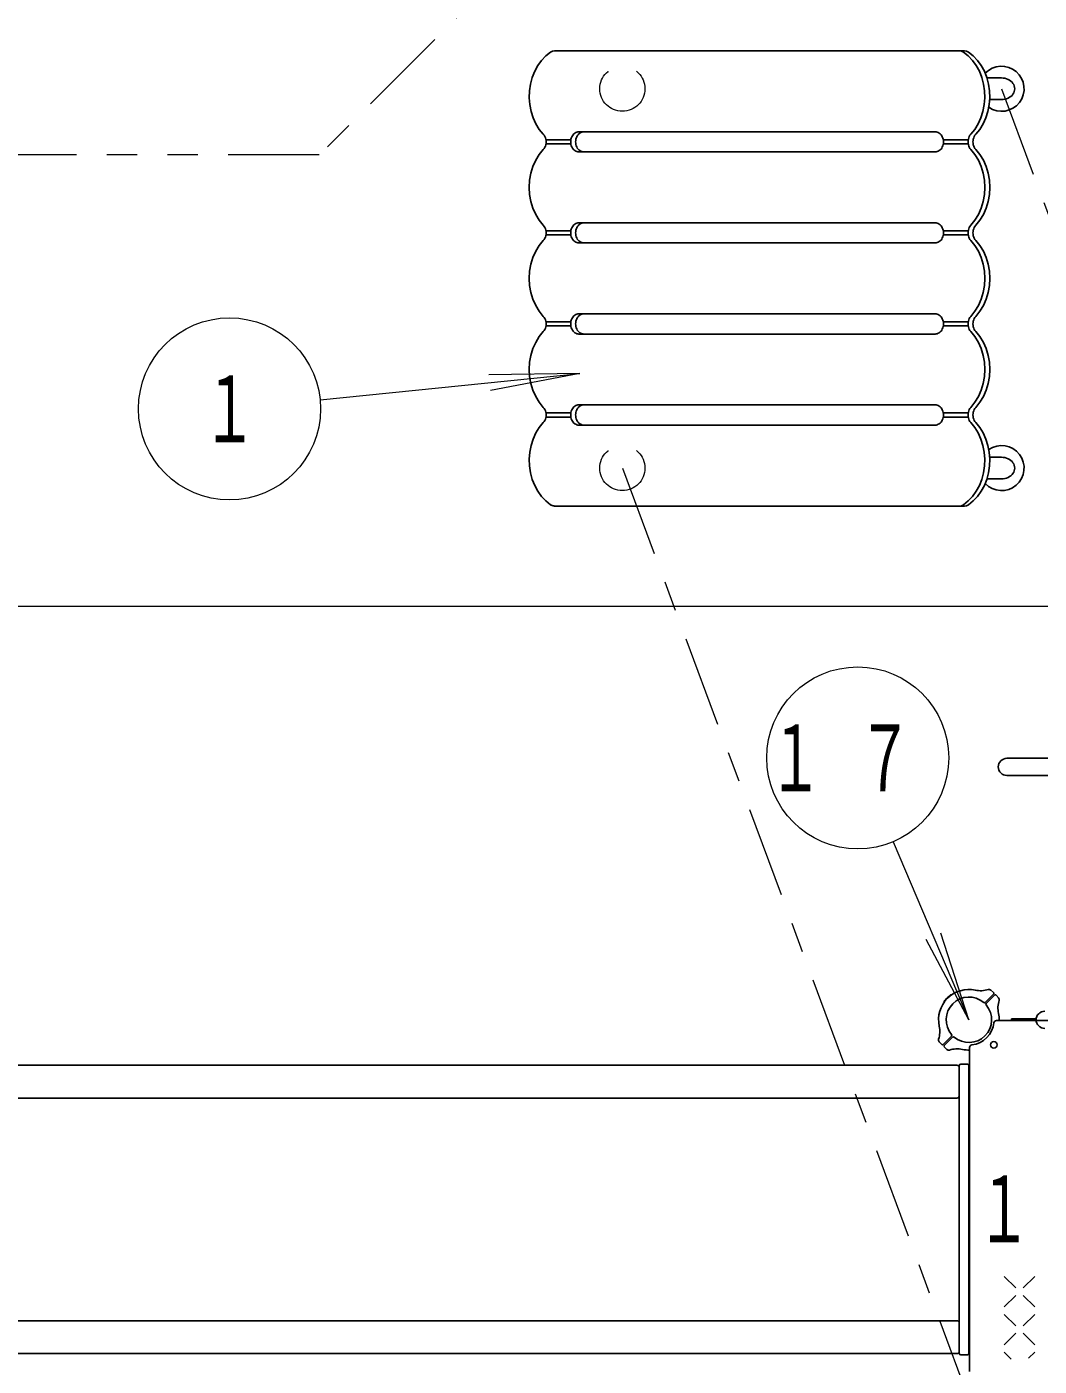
# Model space of a CAD drawing. Units: millimetres on the paper. Extents: x -552 to 0, y -594 to 267.
# Drawn here: x -302.44 to -269.07, y 187.81 to 231.95 of the extents above; entities that cross this region are included whole.
import ezdxf
from ezdxf.enums import TextEntityAlignment as Align

# ---------------------------------------------------------------- set-up
doc = ezdxf.new("R2010")
doc.units = ezdxf.units.MM
doc.linetypes.add('USER2', pattern=[6, 3, -1, 1, -1])
doc.linetypes.add('USER3', pattern=[8, 3, -1, 1, -1, 1, -1])
doc.layers.add('LY_1', color=7, linetype='Continuous', lineweight=25)
doc.styles.add('ＭＳ ゴシック', font='')
doc.styles.get('ＭＳ ゴシック').set_extended_font_data('MS Gothic')

msp = doc.modelspace()

# ---------------------------------------------------------------- linework, layer by layer
at = {"layer": 'LY_1', "linetype": 'USER3', "lineweight": 13}
for p, q in [((-277.681, 242.845), (-292.798, 227.728)), ((-292.798, 227.728), (-341.63, 227.728))]:
    msp.add_line(p, q, dxfattribs=at)
at = {"layer": 'LY_1', "color": 131}
for p, q in [((-285.042, 231.159), (-271.535, 231.159)), ((-284.508, 228.226), (-285.329, 228.226)), ((-284.24, 228.492), (-272.499, 228.492)), ((-272.232, 228.226), (-271.41, 228.226)), ((-284.508, 228.092), (-285.329, 228.092)), ((-284.24, 227.826), (-272.499, 227.826)), ((-272.232, 228.092), (-271.41, 228.092)), ((-284.508, 225.226), (-285.329, 225.226)), ((-284.24, 225.492), (-272.499, 225.492)), ((-272.232, 225.226), (-271.41, 225.226)), ((-284.508, 225.092), (-285.329, 225.092)), ((-284.24, 224.826), (-272.499, 224.826)), ((-272.232, 225.092), (-271.41, 225.092)), ((-284.24, 222.492), (-272.499, 222.492)), ((-284.508, 222.225), (-285.329, 222.225)), ((-284.508, 222.092), (-285.329, 222.092)), ((-272.232, 222.225), (-271.41, 222.225)), ((-272.232, 222.092), (-271.41, 222.092)), ((-284.24, 221.825), (-272.499, 221.825)), ((-284.24, 219.492), (-272.499, 219.492)), ((-284.508, 219.225), (-285.329, 219.225)), ((-284.508, 219.092), (-285.329, 219.092)), ((-272.232, 219.225), (-271.41, 219.225)), ((-272.232, 219.092), (-271.41, 219.092)), ((-284.24, 218.825), (-272.499, 218.825)), ((-285.042, 216.159), (-271.535, 216.159))]:
    msp.add_line(p, q, dxfattribs=at)
at = {"layer": 'LY_1'}
for p, q in [((-270.792, 230.265), (-270.31, 230.265)), ((-270.701, 229.553), (-270.31, 229.553)), ((-270.701, 217.765), (-270.31, 217.765)), ((-270.792, 217.053), (-270.31, 217.053)), ((-271.967, 200.043), (-271.968, 200.045)), ((-272.202, 199.807), (-272.204, 199.809)), ((-269.978, 199.255), (-269.978, 199.201)), ((-269.978, 199.255), (-269.169, 199.255)), ((-269.978, 199.201), (-269.169, 199.201)), ((-271.654, 197.77), (-271.437, 197.77)), ((-322.83, 197.728), (-271.787, 197.728)), ((-271.704, 188.236), (-271.704, 197.72)), ((-271.387, 188.236), (-271.387, 197.72)), ((-322.83, 196.645), (-271.787, 196.645)), ((-322.83, 189.311), (-271.787, 189.311)), ((-322.83, 188.228), (-271.787, 188.228)), ((-271.654, 188.186), (-271.437, 188.186))]:
    msp.add_line(p, q, dxfattribs=at)
at = {"layer": 'LY_1', "linetype": 'USER2', "lineweight": 13}
for p, q in [((-270.31, 229.909), (-258.887, 199.228)), ((-282.81, 217.409), (-271.387, 186.728))]:
    msp.add_line(p, q, dxfattribs=at)
at = {"layer": 'LY_1', "lineweight": 13}
for p, q in [((-292.773, 219.661), (-284.21, 220.523)), ((-284.21, 220.523), (-287.209, 220.483)), ((-284.21, 220.523), (-287.157, 219.963)), ((-266.137, 212.845), (-367.704, 212.845)), ((-273.879, 205.097), (-271.387, 199.228)), ((-271.387, 199.228), (-272.796, 201.877)), ((-271.387, 199.228), (-272.315, 202.081)), ((-271.704, 188.311), (-271.704, 197.645)), ((-269.844, 190.396), (-270.219, 190.771)), ((-269.219, 190.771), (-269.594, 190.396)), ((-269.844, 190.146), (-270.219, 189.771)), ((-269.219, 189.771), (-269.594, 190.146)), ((-269.844, 189.146), (-270.219, 189.521)), ((-269.219, 189.521), (-269.594, 189.146)), ((-269.844, 188.896), (-270.219, 188.521)), ((-269.219, 188.521), (-269.594, 188.896)), ((-269.996, 188.048), (-270.219, 188.271)), ((-269.219, 188.271), (-269.418, 188.072))]:
    msp.add_line(p, q, dxfattribs=at)
at = {"layer": 'LY_1', "color": 70}
for p, q in [((-265.137, 207.845), (-270.137, 207.845)), ((-270.137, 207.278), (-265.42, 207.278))]:
    msp.add_line(p, q, dxfattribs=at)
at = {"layer": 'LY_1', "color": 2}
for p, q in [((-270.853, 199.798), (-270.575, 200.076)), ((-270.817, 199.763), (-270.54, 200.04)), ((-270.576, 200.124), (-270.672, 200.213)), ((-270.492, 200.039), (-270.402, 199.944)), ((-271.957, 198.693), (-272.235, 198.416)), ((-271.922, 198.658), (-272.2, 198.38)), ((-272.283, 198.416), (-272.366, 198.505)), ((-272.199, 198.332), (-272.11, 198.25))]:
    msp.add_line(p, q, dxfattribs=at)
at = {"layer": 'LY_1', "color": 4}
for p, q in [((-265.137, 199.203), (-270.477, 199.203)), ((-271.362, 192.978), (-271.362, 198.318)), ((-271.362, 192.978), (-271.362, 187.638))]:
    msp.add_line(p, q, dxfattribs=at)
at = {"layer": 'LY_1', "color": 131}
for points in [[(-285.416, 228.409), (-285.547, 228.571), (-285.659, 228.753), (-285.749, 228.952), (-285.817, 229.164), (-285.86, 229.386), (-285.878, 229.612), (-285.87, 229.84), (-285.837, 230.064), (-285.78, 230.28), (-285.699, 230.485), (-285.595, 230.675), (-285.472, 230.845), (-285.331, 230.994), (-285.174, 231.117)], [(-285.174, 231.117), (-285.11, 231.148), (-285.042, 231.159)], [(-271.566, 231.117), (-271.629, 231.148), (-271.698, 231.159)], [(-271.323, 228.409), (-271.192, 228.571), (-271.081, 228.753), (-270.99, 228.952), (-270.923, 229.164), (-270.88, 229.386), (-270.862, 229.612), (-270.869, 229.84), (-270.902, 230.064), (-270.96, 230.28), (-271.041, 230.485), (-271.144, 230.675), (-271.268, 230.845), (-271.409, 230.994), (-271.566, 231.117)], [(-271.402, 231.117), (-271.466, 231.148), (-271.535, 231.159)], [(-271.16, 228.409), (-271.029, 228.571), (-270.917, 228.753), (-270.827, 228.952), (-270.76, 229.164), (-270.717, 229.386), (-270.699, 229.612), (-270.706, 229.84), (-270.739, 230.064), (-270.797, 230.28), (-270.878, 230.485), (-270.981, 230.675), (-271.104, 230.845), (-271.246, 230.994), (-271.402, 231.117)], [(-285.416, 227.909), (-285.389, 227.942), (-285.366, 227.98), (-285.348, 228.022), (-285.334, 228.066), (-285.326, 228.112), (-285.324, 228.159), (-285.326, 228.206), (-285.334, 228.252), (-285.348, 228.296), (-285.366, 228.337), (-285.389, 228.375), (-285.416, 228.409)], [(-284.24, 227.826), (-284.276, 227.828), (-284.311, 227.837), (-284.345, 227.851), (-284.377, 227.87), (-284.406, 227.894), (-284.433, 227.923), (-284.457, 227.956), (-284.476, 227.992), (-284.492, 228.031), (-284.504, 228.073), (-284.511, 228.115), (-284.513, 228.159), (-284.511, 228.202), (-284.504, 228.245), (-284.492, 228.286), (-284.476, 228.326), (-284.457, 228.362), (-284.433, 228.395), (-284.406, 228.423), (-284.377, 228.448), (-284.345, 228.467), (-284.311, 228.481), (-284.276, 228.489), (-284.24, 228.492)], [(-284.077, 227.826), (-284.113, 227.828), (-284.148, 227.837), (-284.181, 227.851), (-284.213, 227.87), (-284.243, 227.894), (-284.27, 227.923), (-284.294, 227.956), (-284.313, 227.992), (-284.329, 228.031), (-284.341, 228.073), (-284.348, 228.115), (-284.35, 228.159), (-284.348, 228.202), (-284.341, 228.245), (-284.329, 228.286), (-284.313, 228.326), (-284.294, 228.362), (-284.27, 228.395), (-284.243, 228.423), (-284.213, 228.448), (-284.181, 228.467), (-284.148, 228.481), (-284.113, 228.489), (-284.077, 228.492)], [(-272.499, 227.826), (-272.464, 227.828), (-272.429, 227.837), (-272.395, 227.851), (-272.363, 227.87), (-272.333, 227.894), (-272.306, 227.923), (-272.283, 227.956), (-272.263, 227.992), (-272.247, 228.031), (-272.236, 228.073), (-272.229, 228.115), (-272.226, 228.159), (-272.229, 228.202), (-272.236, 228.245), (-272.247, 228.286), (-272.263, 228.326), (-272.283, 228.362), (-272.306, 228.395), (-272.333, 228.423), (-272.363, 228.448), (-272.395, 228.467), (-272.429, 228.481), (-272.464, 228.489), (-272.499, 228.492)], [(-271.323, 227.909), (-271.351, 227.942), (-271.373, 227.98), (-271.392, 228.022), (-271.405, 228.066), (-271.413, 228.112), (-271.416, 228.159), (-271.413, 228.206), (-271.405, 228.252), (-271.392, 228.296), (-271.373, 228.337), (-271.351, 228.375), (-271.323, 228.409)], [(-271.16, 227.909), (-271.187, 227.942), (-271.21, 227.98), (-271.229, 228.022), (-271.242, 228.066), (-271.25, 228.112), (-271.253, 228.159), (-271.25, 228.206), (-271.242, 228.252), (-271.229, 228.296), (-271.21, 228.337), (-271.187, 228.375), (-271.16, 228.409)], [(-285.416, 225.409), (-285.551, 225.577), (-285.666, 225.766), (-285.757, 225.973), (-285.824, 226.194), (-285.865, 226.424), (-285.878, 226.659), (-285.865, 226.894), (-285.824, 227.124), (-285.757, 227.345), (-285.666, 227.552), (-285.551, 227.741), (-285.416, 227.909)], [(-271.323, 225.409), (-271.188, 225.577), (-271.074, 225.766), (-270.982, 225.973), (-270.915, 226.194), (-270.875, 226.424), (-270.861, 226.659), (-270.875, 226.894), (-270.915, 227.124), (-270.982, 227.345), (-271.074, 227.552), (-271.188, 227.741), (-271.323, 227.909)], [(-271.16, 225.409), (-271.025, 225.577), (-270.911, 225.766), (-270.819, 225.973), (-270.752, 226.194), (-270.712, 226.424), (-270.698, 226.659), (-270.712, 226.894), (-270.752, 227.124), (-270.819, 227.345), (-270.911, 227.552), (-271.025, 227.741), (-271.16, 227.909)], [(-285.416, 224.909), (-285.389, 224.942), (-285.366, 224.98), (-285.348, 225.022), (-285.334, 225.066), (-285.326, 225.112), (-285.324, 225.159), (-285.326, 225.206), (-285.334, 225.252), (-285.348, 225.296), (-285.366, 225.337), (-285.389, 225.375), (-285.416, 225.409)], [(-284.24, 224.826), (-284.276, 224.828), (-284.311, 224.837), (-284.345, 224.851), (-284.377, 224.87), (-284.406, 224.894), (-284.433, 224.923), (-284.457, 224.956), (-284.476, 224.992), (-284.492, 225.031), (-284.504, 225.073), (-284.511, 225.115), (-284.513, 225.159), (-284.511, 225.202), (-284.504, 225.245), (-284.492, 225.286), (-284.476, 225.326), (-284.457, 225.362), (-284.433, 225.395), (-284.406, 225.423), (-284.377, 225.448), (-284.345, 225.467), (-284.311, 225.481), (-284.276, 225.489), (-284.24, 225.492)], [(-284.077, 224.826), (-284.113, 224.828), (-284.148, 224.837), (-284.181, 224.851), (-284.213, 224.87), (-284.243, 224.894), (-284.27, 224.923), (-284.294, 224.956), (-284.313, 224.992), (-284.329, 225.031), (-284.341, 225.073), (-284.348, 225.115), (-284.35, 225.159), (-284.348, 225.202), (-284.341, 225.245), (-284.329, 225.286), (-284.313, 225.326), (-284.294, 225.362), (-284.27, 225.395), (-284.243, 225.423), (-284.213, 225.448), (-284.181, 225.467), (-284.148, 225.481), (-284.113, 225.489), (-284.077, 225.492)], [(-272.499, 224.826), (-272.464, 224.828), (-272.429, 224.837), (-272.395, 224.851), (-272.363, 224.87), (-272.333, 224.894), (-272.306, 224.923), (-272.283, 224.956), (-272.263, 224.992), (-272.247, 225.031), (-272.236, 225.073), (-272.229, 225.115), (-272.226, 225.159), (-272.229, 225.202), (-272.236, 225.245), (-272.247, 225.286), (-272.263, 225.326), (-272.283, 225.362), (-272.306, 225.395), (-272.333, 225.423), (-272.363, 225.448), (-272.395, 225.467), (-272.429, 225.481), (-272.464, 225.489), (-272.499, 225.492)], [(-271.323, 224.909), (-271.351, 224.942), (-271.373, 224.98), (-271.392, 225.022), (-271.405, 225.066), (-271.413, 225.112), (-271.416, 225.159), (-271.413, 225.206), (-271.405, 225.252), (-271.392, 225.296), (-271.373, 225.337), (-271.351, 225.375), (-271.323, 225.409)], [(-271.16, 224.909), (-271.187, 224.942), (-271.21, 224.98), (-271.229, 225.022), (-271.242, 225.066), (-271.25, 225.112), (-271.253, 225.159), (-271.25, 225.206), (-271.242, 225.252), (-271.229, 225.296), (-271.21, 225.337), (-271.187, 225.375), (-271.16, 225.409)], [(-285.416, 222.409), (-285.551, 222.577), (-285.666, 222.766), (-285.757, 222.973), (-285.824, 223.194), (-285.865, 223.424), (-285.878, 223.659), (-285.865, 223.894), (-285.824, 224.124), (-285.757, 224.345), (-285.666, 224.552), (-285.551, 224.741), (-285.416, 224.909)], [(-271.323, 222.409), (-271.188, 222.577), (-271.074, 222.766), (-270.982, 222.973), (-270.915, 223.194), (-270.875, 223.424), (-270.861, 223.659), (-270.875, 223.894), (-270.915, 224.124), (-270.982, 224.345), (-271.074, 224.552), (-271.188, 224.741), (-271.323, 224.909)], [(-271.16, 222.409), (-271.025, 222.577), (-270.911, 222.766), (-270.819, 222.973), (-270.752, 223.194), (-270.712, 223.424), (-270.698, 223.659), (-270.712, 223.894), (-270.752, 224.124), (-270.819, 224.345), (-270.911, 224.552), (-271.025, 224.741), (-271.16, 224.909)], [(-284.24, 221.825), (-284.276, 221.828), (-284.311, 221.837), (-284.345, 221.851), (-284.377, 221.87), (-284.406, 221.894), (-284.433, 221.923), (-284.457, 221.956), (-284.476, 221.992), (-284.492, 222.031), (-284.504, 222.073), (-284.511, 222.115), (-284.513, 222.159), (-284.511, 222.202), (-284.504, 222.245), (-284.492, 222.286), (-284.476, 222.325), (-284.457, 222.362), (-284.433, 222.394), (-284.406, 222.423), (-284.377, 222.447), (-284.345, 222.467), (-284.311, 222.481), (-284.276, 222.489), (-284.24, 222.492)], [(-284.077, 221.825), (-284.113, 221.828), (-284.148, 221.837), (-284.181, 221.851), (-284.213, 221.87), (-284.243, 221.894), (-284.27, 221.923), (-284.294, 221.956), (-284.313, 221.992), (-284.329, 222.031), (-284.341, 222.073), (-284.348, 222.115), (-284.35, 222.159), (-284.348, 222.202), (-284.341, 222.245), (-284.329, 222.286), (-284.313, 222.325), (-284.294, 222.362), (-284.27, 222.394), (-284.243, 222.423), (-284.213, 222.447), (-284.181, 222.467), (-284.148, 222.481), (-284.113, 222.489), (-284.077, 222.492)], [(-272.499, 221.825), (-272.464, 221.828), (-272.429, 221.837), (-272.395, 221.851), (-272.363, 221.87), (-272.333, 221.894), (-272.306, 221.923), (-272.283, 221.956), (-272.263, 221.992), (-272.247, 222.031), (-272.236, 222.073), (-272.229, 222.115), (-272.226, 222.159), (-272.229, 222.202), (-272.236, 222.245), (-272.247, 222.286), (-272.263, 222.325), (-272.283, 222.362), (-272.306, 222.394), (-272.333, 222.423), (-272.363, 222.447), (-272.395, 222.467), (-272.429, 222.481), (-272.464, 222.489), (-272.499, 222.492)], [(-285.416, 221.909), (-285.389, 221.942), (-285.366, 221.98), (-285.348, 222.022), (-285.334, 222.066), (-285.326, 222.112), (-285.324, 222.159), (-285.326, 222.206), (-285.334, 222.252), (-285.348, 222.296), (-285.366, 222.337), (-285.389, 222.375), (-285.416, 222.409)], [(-271.323, 221.909), (-271.351, 221.942), (-271.373, 221.98), (-271.392, 222.022), (-271.405, 222.066), (-271.413, 222.112), (-271.416, 222.159), (-271.413, 222.206), (-271.405, 222.252), (-271.392, 222.296), (-271.373, 222.337), (-271.351, 222.375), (-271.323, 222.409)], [(-271.16, 221.909), (-271.187, 221.942), (-271.21, 221.98), (-271.229, 222.022), (-271.242, 222.066), (-271.25, 222.112), (-271.253, 222.159), (-271.25, 222.206), (-271.242, 222.252), (-271.229, 222.296), (-271.21, 222.337), (-271.187, 222.375), (-271.16, 222.409)], [(-285.416, 219.409), (-285.551, 219.577), (-285.666, 219.766), (-285.757, 219.973), (-285.824, 220.194), (-285.865, 220.424), (-285.878, 220.659), (-285.865, 220.894), (-285.824, 221.124), (-285.757, 221.345), (-285.666, 221.552), (-285.551, 221.741), (-285.416, 221.909)], [(-271.323, 219.409), (-271.188, 219.577), (-271.074, 219.766), (-270.982, 219.973), (-270.915, 220.194), (-270.875, 220.424), (-270.861, 220.659), (-270.875, 220.894), (-270.915, 221.124), (-270.982, 221.345), (-271.074, 221.552), (-271.188, 221.741), (-271.323, 221.909)], [(-271.16, 219.409), (-271.025, 219.577), (-270.911, 219.766), (-270.819, 219.973), (-270.752, 220.194), (-270.712, 220.424), (-270.698, 220.659), (-270.712, 220.894), (-270.752, 221.124), (-270.819, 221.345), (-270.911, 221.552), (-271.025, 221.741), (-271.16, 221.909)], [(-285.416, 218.909), (-285.389, 218.942), (-285.366, 218.98), (-285.348, 219.022), (-285.334, 219.066), (-285.326, 219.112), (-285.324, 219.159), (-285.326, 219.206), (-285.334, 219.252), (-285.348, 219.296), (-285.366, 219.337), (-285.389, 219.375), (-285.416, 219.409)], [(-284.24, 218.825), (-284.276, 218.828), (-284.311, 218.837), (-284.345, 218.851), (-284.377, 218.87), (-284.406, 218.894), (-284.433, 218.923), (-284.457, 218.956), (-284.476, 218.992), (-284.492, 219.031), (-284.504, 219.072), (-284.511, 219.115), (-284.513, 219.159), (-284.511, 219.202), (-284.504, 219.245), (-284.492, 219.286), (-284.476, 219.325), (-284.457, 219.362), (-284.433, 219.394), (-284.406, 219.423), (-284.377, 219.447), (-284.345, 219.467), (-284.311, 219.481), (-284.276, 219.489), (-284.24, 219.492)], [(-284.077, 218.825), (-284.113, 218.828), (-284.148, 218.837), (-284.181, 218.851), (-284.213, 218.87), (-284.243, 218.894), (-284.27, 218.923), (-284.294, 218.956), (-284.313, 218.992), (-284.329, 219.031), (-284.341, 219.072), (-284.348, 219.115), (-284.35, 219.159), (-284.348, 219.202), (-284.341, 219.245), (-284.329, 219.286), (-284.313, 219.325), (-284.294, 219.362), (-284.27, 219.394), (-284.243, 219.423), (-284.213, 219.447), (-284.181, 219.467), (-284.148, 219.481), (-284.113, 219.489), (-284.077, 219.492)], [(-272.499, 218.825), (-272.464, 218.828), (-272.429, 218.837), (-272.395, 218.851), (-272.363, 218.87), (-272.333, 218.894), (-272.306, 218.923), (-272.283, 218.956), (-272.263, 218.992), (-272.247, 219.031), (-272.236, 219.072), (-272.229, 219.115), (-272.226, 219.159), (-272.229, 219.202), (-272.236, 219.245), (-272.247, 219.286), (-272.263, 219.325), (-272.283, 219.362), (-272.306, 219.394), (-272.333, 219.423), (-272.363, 219.447), (-272.395, 219.467), (-272.429, 219.481), (-272.464, 219.489), (-272.499, 219.492)], [(-271.323, 218.909), (-271.351, 218.942), (-271.373, 218.98), (-271.392, 219.022), (-271.405, 219.066), (-271.413, 219.112), (-271.416, 219.159), (-271.413, 219.206), (-271.405, 219.252), (-271.392, 219.296), (-271.373, 219.337), (-271.351, 219.375), (-271.323, 219.409)], [(-271.16, 218.909), (-271.187, 218.942), (-271.21, 218.98), (-271.229, 219.022), (-271.242, 219.066), (-271.25, 219.112), (-271.253, 219.159), (-271.25, 219.206), (-271.242, 219.252), (-271.229, 219.296), (-271.21, 219.337), (-271.187, 219.375), (-271.16, 219.409)], [(-285.174, 216.2), (-285.331, 216.324), (-285.472, 216.472), (-285.595, 216.643), (-285.699, 216.832), (-285.78, 217.037), (-285.837, 217.254), (-285.87, 217.478), (-285.878, 217.705), (-285.86, 217.932), (-285.817, 218.153), (-285.749, 218.366), (-285.659, 218.565), (-285.547, 218.747), (-285.416, 218.909)], [(-271.566, 216.2), (-271.409, 216.324), (-271.268, 216.472), (-271.144, 216.643), (-271.041, 216.832), (-270.96, 217.037), (-270.902, 217.254), (-270.869, 217.478), (-270.862, 217.705), (-270.88, 217.932), (-270.923, 218.153), (-270.99, 218.366), (-271.081, 218.565), (-271.192, 218.747), (-271.323, 218.909)], [(-271.402, 216.2), (-271.246, 216.324), (-271.104, 216.472), (-270.981, 216.643), (-270.878, 216.832), (-270.797, 217.037), (-270.739, 217.254), (-270.706, 217.478), (-270.699, 217.705), (-270.717, 217.932), (-270.76, 218.153), (-270.827, 218.366), (-270.917, 218.565), (-271.029, 218.747), (-271.16, 218.909)], [(-285.042, 216.159), (-285.068, 216.16), (-285.094, 216.165), (-285.12, 216.172), (-285.144, 216.183), (-285.159, 216.191), (-285.174, 216.2)], [(-271.698, 216.159), (-271.629, 216.169), (-271.566, 216.2)], [(-271.535, 216.159), (-271.466, 216.169), (-271.402, 216.2)]]:
    msp.add_lwpolyline(points, dxfattribs=at)
at = {"layer": 'LY_1'}
for points in [[(-270.31, 230.265), (-270.253, 230.262), (-270.197, 230.253), (-270.144, 230.238), (-270.093, 230.217), (-270.045, 230.191), (-270.003, 230.161), (-269.965, 230.126), (-269.934, 230.087), (-269.909, 230.045), (-269.89, 230.001), (-269.879, 229.955), (-269.875, 229.909), (-269.879, 229.863), (-269.89, 229.817), (-269.909, 229.773), (-269.934, 229.731), (-269.965, 229.692), (-270.003, 229.657), (-270.045, 229.627), (-270.093, 229.601), (-270.144, 229.58), (-270.197, 229.565), (-270.253, 229.556), (-270.31, 229.553)], [(-270.31, 217.053), (-270.253, 217.056), (-270.197, 217.065), (-270.144, 217.08), (-270.093, 217.101), (-270.045, 217.126), (-270.003, 217.157), (-269.965, 217.192), (-269.934, 217.231), (-269.909, 217.273), (-269.89, 217.317), (-269.879, 217.362), (-269.875, 217.409), (-269.879, 217.455), (-269.89, 217.501), (-269.909, 217.545), (-269.934, 217.587), (-269.965, 217.625), (-270.003, 217.66), (-270.045, 217.691), (-270.093, 217.717), (-270.144, 217.737), (-270.197, 217.752), (-270.253, 217.761), (-270.31, 217.765)]]:
    msp.add_lwpolyline(points, dxfattribs=at)
at = {"layer": 'LY_1', "linetype": 'USER3', "lineweight": 13}
for centre in [(-282.81, 229.909), (-282.81, 217.409)]:
    msp.add_circle(centre, 0.743, dxfattribs=at)
at = {"layer": 'LY_1', "lineweight": 13}
for centre in [(-295.758, 219.36), (-275.052, 207.858)]:
    msp.add_circle(centre, 3, dxfattribs=at)
at = {"layer": 'LY_1'}
msp.add_circle((-270.562, 198.403), 0.108, dxfattribs=at)
for centre, radius, start, end in [((-270.31, 229.909), 0.743, 235.4765, 136.5258), ((-270.31, 217.409), 0.743, 223.4742, 124.5235), ((-271.387, 199.228), 1.017, 126.3731, 135), ((-271.98, 200.033), 0.0167, 45, 126.3731), ((-272.192, 199.821), 0.0167, 143.6269, 225), ((-271.387, 199.228), 1.017, 135, 143.6269), ((-268.887, 199.228), 0.283, 90, 270), ((-271.387, 199.228), 0.833, 276.7872, 353.2128), ((-271.654, 197.72), 0.05, 90, 180), ((-271.437, 197.72), 0.05, 0, 90), ((-271.787, 197.645), 0.0833, 0, 90), ((-271.787, 196.728), 0.0833, 270, 0), ((-271.787, 189.228), 0.0833, 0, 90), ((-271.787, 188.311), 0.0833, 270, 0), ((-271.654, 188.236), 0.05, 180, 270), ((-271.437, 188.236), 0.05, 270, 0)]:
    msp.add_arc(centre, radius, start, end, dxfattribs=at)
at = {"layer": 'LY_1', "color": 70}
msp.add_arc((-270.137, 207.561), 0.283, 90, 270, dxfattribs=at)
at = {"layer": 'LY_1', "color": 2}
for centre, radius, start, end in [((-271.387, 199.228), 1, 77.7272, 135), ((-271.387, 199.228), 0.75, 49.2707, 135), ((-270.998, 201.019), 0.833, 257.7272, 287.5412), ((-270.721, 200.145), 0.0833, 47, 107.5412), ((-270.598, 200.099), 0.0333, 315, 47), ((-270.516, 200.017), 0.0333, 43, 135), ((-270.47, 199.894), 0.0833, 342.4588, 43), ((-271.387, 199.228), 1, 135, 192.2728), ((-271.387, 199.228), 0.75, 135, 220.7293), ((-270.876, 199.821), 0.0333, 229.2707, 315), ((-271.387, 199.228), 0.75, 315, 40.7293), ((-270.794, 199.739), 0.0333, 135, 220.7293), ((-269.596, 199.618), 0.833, 162.4588, 192.2728), ((-271.387, 199.228), 1, 358.5675, 12.2728), ((-273.179, 198.838), 0.833, 342.4588, 12.2728), ((-271.981, 198.717), 0.0333, 315, 40.7293), ((-271.898, 198.634), 0.0333, 49.2707, 135), ((-271.387, 199.228), 0.75, 229.2707, 315), ((-272.305, 198.562), 0.0833, 162.4588, 223), ((-272.258, 198.439), 0.0333, 223, 315), ((-272.176, 198.357), 0.0333, 135, 227), ((-272.053, 198.31), 0.0833, 227, 287.5412), ((-271.777, 197.436), 0.833, 77.7272, 107.5412), ((-271.387, 199.228), 1, 257.7272, 271.4325)]:
    msp.add_arc(centre, radius, start, end, dxfattribs=at)
at = {"layer": 'LY_1', "color": 4}
for centre, start, end in [((-270.477, 199.12), 90, 173.2128), ((-271.279, 198.318), 96.7872, 180)]:
    msp.add_arc(centre, 0.0833, start, end, dxfattribs=at)

# ---------------------------------------------------------------- texts
at = {"layer": 'LY_1', "style": 'ＭＳ ゴシック', "width": 0.6}
msp.add_text('１', height=2.199, dxfattribs=at).set_placement((-295.758, 219.36), align=Align.MIDDLE_CENTER)
at = {"layer": 'LY_1', "char_height": 2.199, "style": 'ＭＳ ゴシック'}
for s, insert, attachment_point in [('\\T1.64;\\W0.6;１７', (-275.052, 207.858), 5), ('\\T1.64;\\W0.6;１５００', (-271.137, 192.978), 4)]:
    msp.add_mtext(s, dxfattribs=dict(at, insert=insert, attachment_point=attachment_point))

doc.saveas('drawing.dxf')
